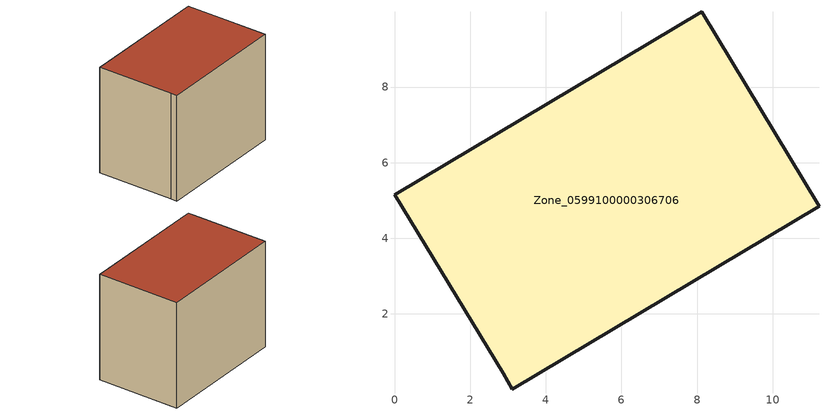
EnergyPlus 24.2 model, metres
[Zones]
Zone_0599100000306706
 floor ground (C_G): 11.23,4.84 3.11,0 2.87,0.43 0,5.15 8.12,9.99 z0
 wall outside (C_F): 11.23,4.84 8.12,9.99 0,5.15 2.87,0.43 3.11,0 11.23,4.84 z0:7.72
 roof outside (C_R): 3.11,0 11.23,4.84 8.12,9.99 0,5.15 2.87,0.43 z7.72
[BUILDING]
Pand.0599100000306706: North Axis=0; Terrain=City; Loads Convergence Tolerance Value=0.04; Temperature Convergence Tolerance Value=0.4; Solar Distribution=FullExterior; Maximum Number of Warmup Days=25; Minimum Number of Warmup Days=1
[Site:Location]
Rotterdam.The.Hague.AP_ZH_NLD Design_Conditions: Latitude=51.96; Longitude=4.45; Time Zone=1; Elevation=-4.5
[SITE:GROUNDTEMPERATURE:BUILDINGSURFACE]
18, 18, 18, 18, 18, 18, 18, 18, 18, 18, 18, 18
[MATERIAL] Thermal Absorptance=0.9; Solar Absorptance=0.7; Visible Absorptance=0.7
Name | Roughness | Thickness | Conductivity | Density | Specific Heat
G.TI.1975-1991 | MediumSmooth | 0.15 | 0.288461 | 540 | 1210
F.TI.1975-1991 | Rough | 0.3 | 0.230769 | 1920 | 840
R.TI.1975-1991 | MediumRough | 0.2 | 0.153846 | 1500 | 1000
[CONSTRUCTION]
C_G: G.TI.1975-1991
C_F: F.TI.1975-1991
C_R: R.TI.1975-1991
[ZONE]
Zone_0599100000306706: Type=1; Multiplier=1; Ceiling Height=Autocalculate; Volume=Autocalculate; Floor Area=autocalculate; Part of Total Floor Area=Yes
[ZONEINFILTRATION:DESIGNFLOWRATE]
Infil_Zone_0599100000306706: Zone or ZoneList or Space or SpaceList=Zone_0599100000306706; Schedule=AlwaysOn; Design Flow Rate Calculation Method=Flow/Area; Flow Rate per Floor Area=0.003; Constant Term Coefficient=1; Temperature Term Coefficient=0; Velocity Term Coefficient=0; Velocity Squared Term Coefficient=0
[HVACTEMPLATE:ZONE:IDEALLOADSAIRSYSTEM]
Zone_0599100000306706: Maximum Heating Supply Air Temperature=50; Minimum Cooling Supply Air Temperature=13; Maximum Heating Supply Air Humidity Ratio=0.0156; Minimum Cooling Supply Air Humidity Ratio=0.0077; Heating Limit=NoLimit; Cooling Limit=NoLimit; Dehumidification Control Type=ConstantSensibleHeatRatio; Cooling Sensible Heat Ratio=0.7; Dehumidification Setpoint=60; Humidification Control Type=None; Humidification Setpoint=30; Outdoor Air Method=None; Outdoor Air Flow Rate per Person=0.00944; Outdoor Air Flow Rate per Zone Floor Area=0; Outdoor Air Flow Rate per Zone=0; Demand Controlled Ventilation Type=None; Outdoor Air Economizer Type=NoEconomizer; Heat Recovery Type=None; Sensible Heat Recovery Effectiveness=0.7; Latent Heat Recovery Effectiveness=0.65
[ZONECONTROL:THERMOSTAT]
ThermostatControl_Zone_0599100000306706: Zone or ZoneList=Zone_0599100000306706; Control Type Schedule=DualSetpointControlType; Control 1=Thermostat_Zone_0599100000306706; Temperature Difference Between Cutout And Setpoint=0
[THERMOSTATSETPOINT:DUALSETPOINT]
Thermostat_Zone_0599100000306706: Heating Setpoint Temperature Schedule=HeatingSetpoint_Zone_0599100000306706; Cooling Setpoint Temperature Schedule=CoolingSetpoint_Zone_0599100000306706
[SCHEDULE:COMPACT]
HeatingSetpoint_Zone_0599100000306706: Through: 12/31, For: AllDays, Until: 24:00, 21
CoolingSetpoint_Zone_0599100000306706: Through: 12/31, For: AllDays, Until: 24:00, 24
DualSetpointControlType: Through: 12/31, For: AllDays, Until: 24:00, 4
AlwaysOn: Through: 12/31, For: AllDays, Until: 24:00, 1
